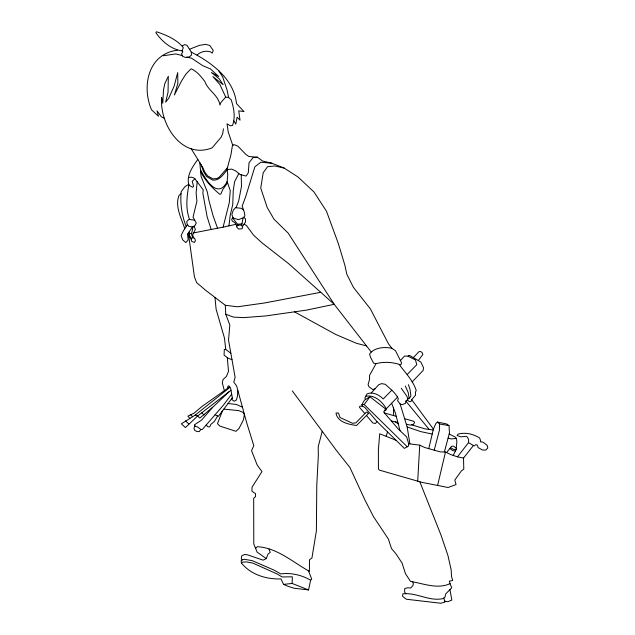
<?xml version="1.0" encoding="UTF-8"?>
<svg xmlns="http://www.w3.org/2000/svg" width="635" height="635" viewBox="0 0 635 635"><rect width="100%" height="100%" fill="white"/><g stroke="black" fill="none" stroke-linecap="round" stroke-linejoin="round"><path stroke-width="0.95" d="M428.768 448.651L433.395 429.117L435.848 423.537L437.356 422.045L439.515 424.021L439.396 430.363L434.213 450.183M308.562 589.939L292.124 583.438L292.362 576.81L282.067 576.953L276.868 573.85L252.714 563.047L246.055 561.864L242.348 562.165L241.435 563.031C250.817 574.715 266.351 579.422 280.948 578.929L283.591 584.39L288.266 586.43L294.33 588.264L308.562 589.939L310.594 580.223L311.745 579.247L308.515 570.801M232.815 145.502L228.195 131.874L227.044 123.817L230.299 125.762L232.489 125.508C235.648 117.221 233.878 107.966 231.188 99.798L228.576 97.496L225.719 97.115L220.869 102.552L219.948 105.077C218.392 94.964 208.097 90.773 204.883 81.534C201.041 76.581 197.056 71.287 191.087 68.794L185.96 73.985L181.483 81.066L174.395 95.004L177.879 83.304L177.673 72.636L174.22 85.86L168.759 98.234L165.671 102.148L168.045 92.297L168.323 76.271L164.814 83.574L163.505 89.972L162.766 103.299L161.647 97.496C159.353 123.873 181.705 159.957 212.153 147.836L221.107 137.224L222.687 133.66L223.441 128.81M237.784 390.612L237.474 396.073L236.442 399.994L234.101 401.28L232.029 399.685L232.323 397.835L230.719 388.596L228.814 385.747L227.878 386.382L227.695 388.295M417.703 481.1L419.743 445.159L408.662 443.73L406.662 436.951L398.169 428.927L383.643 412.004L385.604 408.964L369.967 396.764L364.474 400.153L361.887 404.638L362.379 406.186M401.288 388.318L406.971 396.399L407.876 399.526L405.836 401.106L405.646 403.225L402.272 404.693L400.129 403.987L397.597 400.685L398.304 398.748C395.724 392.803 389.946 388.755 385.381 384.326L381.587 383.611L378.579 384.834L371.173 393.057M408.662 443.73L408.44 446.119L404.352 448.397L376.976 421.561L365.165 407.797L362.926 406.194L359.886 406.162L359.466 407.313L364.831 413.583M197.183 181.586L196.128 192.889L196.921 201.152L193.048 217.13L196.294 223.083L195.024 225.417L192.921 227.028L191.532 234.251L192.691 237.339L194.715 238.514L195.461 240.506L194.453 242.427L191.833 241.514L191.079 239.53L192.691 237.339M193.611 232.91L223.107 227.139L229.275 202.692L230.259 190.603L227.124 181.586L227.751 174.911L227.068 169.045L230.934 154.797L232.37 145.931L233.815 144.55L237.792 146.066L245.705 154.257L248.761 156.48L257.413 157.202L262.469 160.972L271.748 163.195L284.115 168.053L297.894 176.903L313.952 191.937L326.485 211.225L338.344 243.586L344.908 265.39L346.75 274.074L353.425 287.369L370.356 308.856L388.533 343.924L391.906 348.298L395.518 350.766L401.614 362.902L400.661 364.847C392.755 362.077 384.207 361.569 376.079 363.609L373.602 363.149L370.53 357.259L369.554 354.012C374.412 347.401 384.445 346.686 391.906 348.298M456.2 448.286L456.898 441.325L455.859 437.428L449.199 433.991M228.933 225.862L230.227 215.265L232.759 204.462L233.251 190.667L234.609 181.65L238.839 173.545M397.669 396.978L386.326 408.789L386.12 410.004L384.429 410.774M241.633 225.703L243.078 217.9L244.856 215.987L244.554 212.884L242.189 206.042L245.729 196.548L254.857 166.822L260.834 162.235L271.748 163.195M242.578 226.385L242.133 228.767L238.522 229.021L236.537 226.822L237.466 225.25L240.752 225.06L242.578 226.385L245.602 221.877L245.388 218.67L243.594 217.337M437.578 485.442L445.5 452.025L440.238 451.874L424.783 447.532L419.743 445.159M322.231 431.308L318.206 446.683L318.333 455.478L316.778 485.37L316.381 530.923L311.92 558.046L309.539 559.681L309.388 571.333C292.791 562.181 276.995 547.672 257.254 546.711L255.595 548.394M444.365 451.993L449.485 432.919L448.993 425.601L446.699 423.989L437.356 422.045M188.889 184.793C186.88 196.088 185.309 208.542 189.603 219.535M386.151 436.316L387.525 431.895M194.881 425.625L193.953 428.434L194.77 430.387L196.985 431.546L199.239 431.594L200.827 429.482L202.295 429.514L223.385 405.193L231.68 394.137M182.07 50.879L183.317 47.609C176.784 39.465 166.195 34.988 156.456 31.75L155.829 32.615C161.647 41.196 171.339 49.506 182.07 50.879L182.872 51.919L181.61 53.642L182.547 56.34L185.468 57.42L189.317 56.84L191.397 55.189L191.333 52.157L187 45.331L184.634 44.593L182.301 45.903M222.298 411.131L217.472 423.728L220.012 426.148L235.974 431.308L239.03 428.442L243.459 419.791L244.372 414.377L242.935 412.337L238.657 410.599L223.814 409.123M241.435 563.031L241.109 560.824L242.014 559.975L241.316 558.316L241.625 555.99L244.38 554.53L247.221 554.752L263.128 560.157L266.279 558.594L268.057 554.014L270.264 552.363L268.938 549.077M236.037 207.701L238.657 201.049L241.49 186.333L241.221 174.768M399.232 364.498C405.217 372.84 413.107 380.349 416.258 390.628L415.393 392.081L415.536 395.176L411.71 399.717L410.916 401.63L409.321 401.622L407.218 399.923M453.176 455.406L456.66 448.683L453.779 446.222L451.652 446.167L446.595 452.564M391.795 390.2L383.215 398.963C379.293 394.883 372.586 391.343 367.014 393.93L364.903 397.788L365.458 399.542M400.431 360.545L404.487 356.044L408.091 356.179L408.456 355.489L409.623 355.473L420.854 362.053L423.497 367.681L423.156 370.427L412.083 381.96M376.079 363.609L369.57 375.333L369.594 379.27L368.094 384.524L368.919 386.699L372.967 389.668L374.991 388.818M217.654 415.965L214.535 421.259L210.86 424.41L209.733 426.863L207.994 426.831L206.192 425.013M192.397 226.933L187.635 234.204L188.095 240.038L185.841 242.594L182.753 239.943L181.094 235.601L183.364 230.902L187.539 224.544M227.544 182.793L222.893 189.365L220.742 194.143L219.702 194.239C212.193 187.889 205.145 180.57 200.652 171.696M197.81 159.448C192.588 166.759 185.936 175.879 189 185.269L192.643 187.293L193.588 186.293L192.207 181.308L194.913 178.784L203.2 189.833L202.859 193.246L207.105 216.638L211.13 229.441M361.887 404.638L364.204 404.527L369.967 396.764M232.323 397.835L218.392 416.314L215.09 414.75M418.386 360.442L422.886 354.489L422.132 352.6L420.711 351.576L419.052 351.599L413.504 357.465M445.5 452.025L450.532 454.509L457.454 456.851L468.511 442.643L468.638 439.769L467.511 437.166L466.042 436.301L460.875 436.864L457.105 435.523L458.018 434.149C465.399 432.062 473.258 433.967 479.631 437.991L480.766 441.031L480.37 441.754L483.227 442.285L487.172 445.357L487.823 447.969L485.735 450.096L482.457 450.009L478.028 447.508L477.472 445.333L475.933 444.579L474.218 445.929L468.511 442.643M396.026 440.238L379.69 433.761L378.389 449.882L378.428 469.043L379.452 470.138L421.902 482.362L448.064 487.497L456.033 484.576L454.803 480.068L461.415 470.86L463.788 469.114L463.526 458.073L473.416 445.492M376.976 421.561L375.452 423.474L372.912 423.045L366.625 415.687M227.124 181.586C217.71 199.961 205.359 179.173 200.446 169.569M227.703 167.434L219.543 176.871L217.162 178.491L212.995 178.88L207.708 175.958L204.756 172.085L202.906 167.719L191.206 148.733M212.614 407.353L201.644 420.045L194.397 424.855L195.366 426.403L197.66 426.99L200.827 429.482M231.005 390.239L197.604 416.02L185.42 427.577L181.356 423.823L195.255 415.068L229.878 387.342M407.21 374.475L416.782 364.696L415.473 359.958L408.091 356.179M407.749 399.09L409.043 397.804L408.281 392.779L405.376 386.04M229.021 391.811L212.931 407.067L199.827 418.06L197.604 416.02L195.255 415.068M181.086 193.731L178.999 195.461C174.704 206.51 181.435 218.218 184.777 228.743M177.379 50.236C148.145 53.769 141.47 86.408 151.503 109.768L158.456 116.284L157.004 110.831L161.417 116.816L164.64 118.483M197.025 54.983C200.739 51.626 205.867 50.284 210.685 51.911L212.257 53.165L213.225 50.483L209.804 45.434L205.597 44.379L199.43 45.339L189.786 49.157M229.608 386.937L202.335 406.202L194.072 413.123L187.889 416.131L189.865 418.314M188.778 184.285L185.031 186.571L181.189 191.635C179.991 203.446 181.84 215.559 186.206 226.576M419.806 481.727L440.992 535.043L447.985 555.704L451.175 569.913L451.525 576.548L452.684 580.493L449.326 581.144L450.064 583.636C437.586 589.534 423.204 583.494 410.496 581.382L405.479 573.691L402.05 563.023L395.93 553.768L391.501 548.584L388.406 539.075L373.531 516.723L364.934 500.007L349.948 467.535L336.407 450.437L292.306 390.906M243.078 217.9L238.546 219.647L233.148 218.099M242.014 559.975L244.245 559.276L252.159 560.642L273.875 570.032L280.773 573.913C290.782 572.5 302.07 575.08 310.594 580.223M223.107 227.139L235.918 224.33M189.293 233.759L191.714 233.283M188.492 177.602L190.952 177.125L193.691 177.84L194.913 178.784M320.746 292.306L264.501 302.982L237.482 306.792L225.29 305.268L205.613 290.266L196.604 282.559L194.429 276.868L188.778 236.061L187.912 233.783M365.657 396.367C374.301 394.224 382.445 401.733 386.326 408.789M163.1 55.761L175.808 53.943L182.269 55.539M456.113 438.372L451.596 438.952L448.072 438.198M283.591 584.39L292.124 583.438M257.413 157.202L253.032 157.647L249.031 162.75L248.293 172.831L246.11 176.085L239.879 174.403L235.561 170.847L231.704 169.116L227.449 169.537C223.496 173.998 219.734 180.737 212.812 180.149L206.534 176.49L203.462 171.347L201.128 164.83M243.515 209.875L241.149 208.296L235.664 207.661L233.386 209.971L231.87 214.455L233.513 219.131L237.506 224.219L241.975 223.893M233.029 217.757L231.64 219.273L232.283 221.099L234.839 222.615L236.998 226.036M230.854 353.258L225.711 349.425L224.306 349.448L224.076 355.187L228.449 358.37L231.981 359.64M408.408 398.431L409.384 398.439L410.893 395.938L410.012 389.231L408.408 384.691M228.044 403.519L236.426 404.463L242.364 407.138M456.247 449.493L453.581 449.421L450.517 447.604M194.675 220.107L188.841 219.448L186.714 221.655L187.111 223.909L188.706 226.282L192.921 227.028M433.189 429.982L425.117 428.895L411.75 424.855M455.47 450.985L452.755 450.612L449.794 448.516M439.515 424.021L448.993 425.601M186.714 57.237L191.413 58.102L202.827 65.73L210.399 68.882L218.726 76.517L211.368 72.525L219.099 78.692L223.171 84.701L212.836 76.573L219.885 84.503L225.719 97.115M457.454 456.851L463.526 458.073M432.221 434.062L420.894 431.649L407.154 426.958L400.129 403.987M391.358 420.989L397.851 422.394M406.352 424.228L410.289 425.077L413.218 424.625L414.52 422.585L413.814 421.299L404.741 418.735M284.115 168.053L274.788 165.973L267.621 166.664L263.2 172.72L260.739 188.079L267.216 207.558L273.987 219.194L288.211 233.148L334.208 304.308L371.197 351.941M366.53 345.924L356.354 343.265L335.772 334.47L294.442 311.841M384.508 413.012L396.264 416.338M225.29 305.268L225.758 314.214L233.386 317.095L243.348 317.627L265.597 315.96L306.364 310.142L334.208 304.308L288.719 263.731L262.033 242.872L253.659 235.26L246.356 225.393L244.023 224.234M191.333 52.157C211.717 62.579 233.99 79.042 236.498 103.6L244.015 111.593L238.728 110.847L240.03 120.213L237.117 117.173L235.768 124.158L233.886 120.904M444.722 601.178L447.961 601.67L451.818 600.083L449.937 589.637M395.335 421.846L398.653 424.156M266.279 558.594L257.127 552.125L253.778 543.957L253.683 498.261L255.564 496.641L255.532 493.657L251.873 491.165L252.087 487.108L261.969 471.583L257.119 464.923L251.555 450.628L253.802 445.691L246.563 422.291L236.657 386.064L233.767 382.024L235.125 377.38L228.521 340.09L229.83 325.088L225.758 314.214M201.827 412.901L204.057 414.957M185.571 420.902L188.817 423.966M364.204 404.527L407.249 446.786M190.659 414.79L192.548 416.695M429.149 429.435L405.836 401.106M188.778 236.061L191.349 239.165M411.71 399.717L433.395 429.117M405.789 593.757L404.606 592.05L404.749 588.51L407.829 587.78L410.599 588.018L412.837 585.676L413.345 583.851L412.71 581.874M191.675 238.72L189.46 235.434L189.119 231.942M218.496 70.31L222.734 77.033L227.139 90.289L228.576 97.496M237.506 224.219L238.046 225.219M193.969 226.227L195.397 229.394L192.619 234.879L193.738 237.871M450.064 583.636L451.747 587.804L445.722 593.892L444.913 597.305L442.873 598.654C429.157 601.599 416.592 592.28 402.852 593.836L402.582 596.344L406.337 599.234L440.793 603.25L444.992 602.075L443.778 598.051M391.644 403.249L395.367 412.901L400.026 430.681M217.559 228.203L213.114 215.9L209.018 200.771L207.264 191.81L201.097 176.403L199.795 162.671M224.338 390.66L222.29 382.762L223.091 379.484L226.37 376.468L228.513 371.316L227.29 357.529M407.154 426.958L409.916 443.897M225.711 349.425L224.504 338.209L216.106 309.213L214.979 297.442M393.509 408.091L393.613 415.592M368.284 413.671L356.56 425.49C349.083 424.505 337.272 422.164 336.01 413.028L338.519 413.06L339.987 417.489L352.52 423.275L355.83 422.862L366.443 412.028L367.609 412.393L368.284 413.671"/></g></svg>
